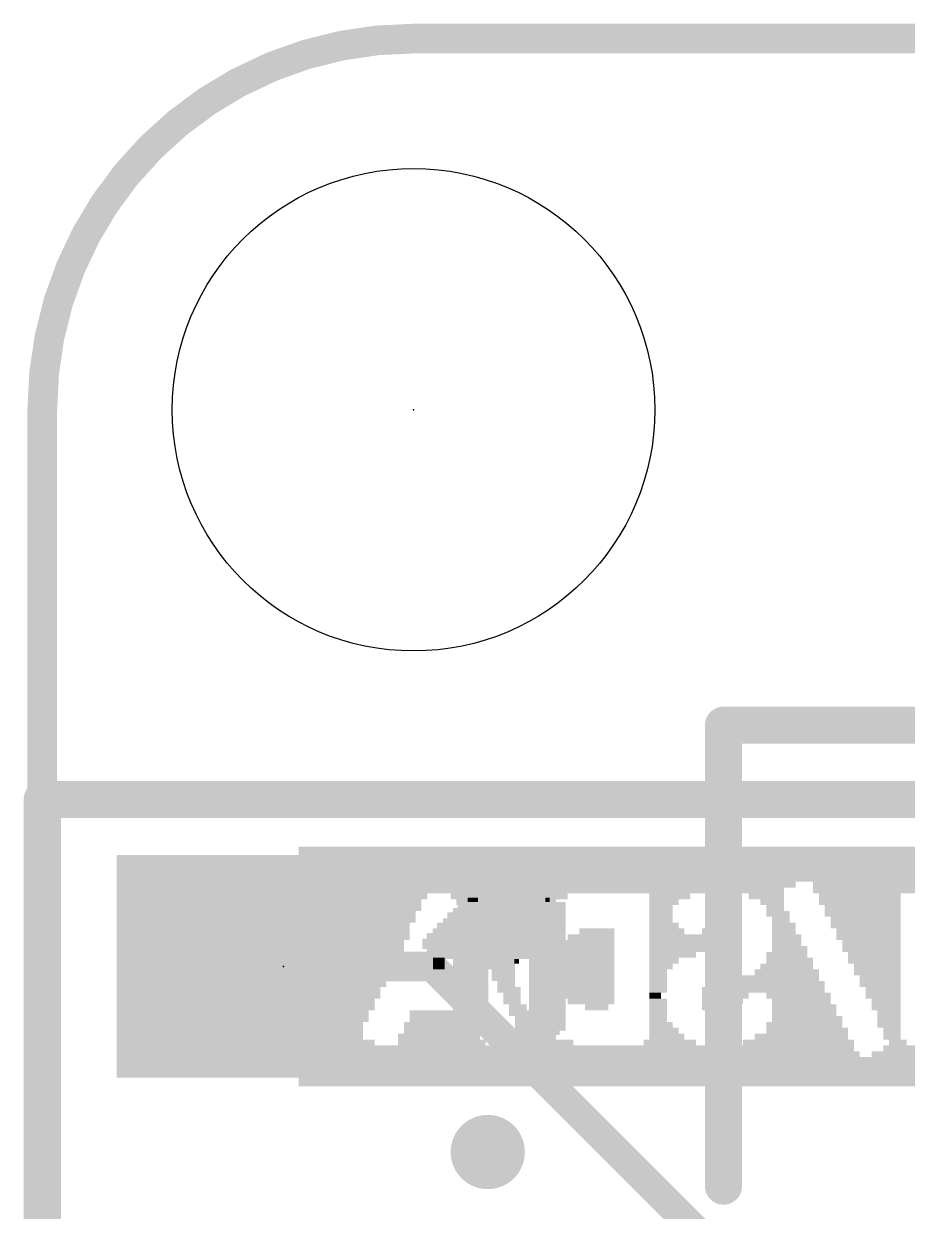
# Model space of a CAD drawing. Extents: x -33 to 53.6, y -19.6 to 58.5.
# Drawn here: x -0.13 to 5.92, y 50.39 to 58.52 of the extents above; entities that cross this region are included whole.
import ezdxf

# ---------------------------------------------------------------- set-up
doc = ezdxf.new("R2010")
doc.units = 0
for name, color, linetype in [('1', 12, 'CONTINUOUS'), ('16', 132, 'CONTINUOUS'), ('17', 110, 'CONTINUOUS'), ('18', 110, 'CONTINUOUS'), ('20', 31, 'CONTINUOUS'), ('21', 41, 'CONTINUOUS'), ('22', 40, 'CONTINUOUS'), ('23', 53, 'CONTINUOUS')]:
    doc.layers.add(name, color=color, linetype=linetype)

# ---------------------------------------------------------------- blocks, each defined once
blk = doc.blocks.new('SQUAREP')
blk.add_solid([(-0.5, -0.5), (0.5, -0.5), (-0.5, 0.5), (0.5, 0.5)])
blk = doc.blocks.new('RECT')
blk.add_solid([(-0.5, -0.5), (0.5, -0.5), (-0.5, 0.5), (0.5, 0.5)])
blk = doc.blocks.new('ROUNDV')
at = {"const_width": 0.5}
blk.add_lwpolyline([(0, -0.25, 1), (0, 0.25, 1), (0, -0.25)], format="xyb", dxfattribs=at)

msp = doc.modelspace()

# ---------------------------------------------------------------- linework, layer by layer
at = {"layer": '1', "const_width": 0.254}
for points in [[(6.096, 53.213), (0, 53.213)], [(0, 53.213), (0, 0)]]:
    msp.add_lwpolyline(points, dxfattribs=at)
at = {"layer": '1', "const_width": 0.127}
for points in [[(0, 53.2765, 1), (0, 53.1495)], [(0.0635, 53.213, 1), (-0.0635, 53.213)]]:
    msp.add_lwpolyline(points, format="xyb", dxfattribs=at)
at = {"layer": '16'}
for points, const_width in [([(6.096, 53.213), (0, 53.213)], 0.254), ([(0, 53.213), (0, 0)], 0.254), ([(1.27, 52.07), (2.667, 52.07)], 0.2032), ([(5.588, 49.149), (2.667, 52.07)], 0.2032)]:
    msp.add_lwpolyline(points, dxfattribs=dict(at, const_width=const_width))
for points, const_width in [([(0, 53.2765, 1), (0, 53.1495)], 0.127), ([(0.0635, 53.213, 1), (-0.0635, 53.213)], 0.127), ([(1.27, 52.1208, 1), (1.27, 52.0192)], 0.1016), ([(2.7029, 52.1059, 1), (2.6311, 52.0341)], 0.1016), ([(2.667, 52.0192, 1), (2.667, 52.1208)], 0.1016)]:
    msp.add_lwpolyline(points, format="xyb", dxfattribs=dict(at, const_width=const_width))
at = {"layer": '20'}
for points, const_width in [([(2.54, 58.42, 0.4142), (0, 55.88)], 0.2032), ([(2.54, 58.4708, 1), (2.54, 58.3692)], 0.1016), ([(2.54, 58.3692, 1), (2.54, 58.4708)], 0.1016), ([(0.0508, 55.88, 1), (-0.0508, 55.88)], 0.1016), ([(-0.0508, 55.88, 1), (0.0508, 55.88)], 0.1016)]:
    msp.add_lwpolyline(points, format="xyb", dxfattribs=dict(at, const_width=const_width))
at = {"layer": '20', "const_width": 0.2032}
for points in [[(20.32, 58.42), (2.54, 58.42)], [(0, 55.88), (0, 2.54)]]:
    msp.add_lwpolyline(points, dxfattribs=at)
at = {"layer": '20'}
msp.add_circle((2.54, 55.88), 1.651, dxfattribs=at)
at = {"layer": '21', "const_width": 0.254}
for points in [[(4.6609, 53.721), (4.6609, 50.5663)], [(4.6609, 53.721), (18.1991, 53.721)]]:
    msp.add_lwpolyline(points, dxfattribs=at)
at = {"layer": '21', "const_width": 0.127}
for points in [[(4.7244, 53.721, 1), (4.5974, 53.721)], [(4.6609, 53.7845, 1), (4.6609, 53.6575)], [(4.5974, 50.5663, 1), (4.7244, 50.5663)]]:
    msp.add_lwpolyline(points, format="xyb", dxfattribs=at)
at = {"layer": '23'}
for p in [(2.54, 55.88), (1.651, 52.07)]:
    msp.add_point(p, dxfattribs=at)

# ---------------------------------------------------------------- block references
at = {"layer": '17', "xscale": 1.524, "yscale": 1.524, "rotation": 90}
msp.add_blockref('SQUAREP', (1.27, 52.07), dxfattribs=at)
msp.add_blockref('SQUAREP', (1.27, 52.07), dxfattribs=at)
at = {"layer": '18', "xscale": 0.508, "yscale": 0.508}
msp.add_blockref('ROUNDV', (3.048, 50.8), dxfattribs=at)
msp.add_blockref('ROUNDV', (3.048, 50.8), dxfattribs=at)
at = {"layer": '21'}
for p, xscale, yscale in [((2.946, 52.49), 0.21, 0.04), ((2.946, 52.525), 0.07, 0.03), ((3.476, 52.49), 0.21, 0.04), ((3.456, 52.525), 0.03, 0.03), ((2.911, 52.42), 0.28, 0.04), ((2.931, 52.455), 0.24, 0.03), ((3.441, 52.42), 0.28, 0.04), ((3.456, 52.455), 0.25, 0.03), ((2.876, 52.35), 0.35, 0.04), ((2.896, 52.385), 0.31, 0.03), ((3.406, 52.35), 0.35, 0.04), ((3.421, 52.385), 0.32, 0.03), ((2.826, 52.245), 0.45, 0.03), ((2.841, 52.28), 0.42, 0.04), ((2.861, 52.315), 0.38, 0.03), ((3.351, 52.245), 0.46, 0.03), ((3.371, 52.28), 0.42, 0.04), ((3.386, 52.315), 0.39, 0.03), ((2.826, 52.21), 0.45, 0.04), ((2.841, 52.175), 0.42, 0.03), ((3.351, 52.21), 0.46, 0.04), ((3.351, 52.175), 0.46, 0.03), ((2.861, 52.14), 0.38, 0.04), ((2.721, 52.105), 0.04, 0.03), ((2.931, 52.105), 0.24, 0.03), ((3.371, 52.14), 0.42, 0.04), ((3.246, 52.105), 0.03, 0.03), ((3.456, 52.105), 0.25, 0.03), ((2.931, 52.07), 0.24, 0.04), ((2.931, 52.035), 0.24, 0.03), ((2.931, 52), 0.24, 0.04), ((3.456, 52.07), 0.25, 0.04), ((3.456, 52.035), 0.25, 0.03), ((3.456, 52), 0.25, 0.04), ((2.931, 51.965), 0.24, 0.03), ((2.931, 51.93), 0.24, 0.04), ((3.456, 51.965), 0.25, 0.03), ((3.456, 51.93), 0.25, 0.04), ((2.931, 51.895), 0.24, 0.03), ((2.931, 51.86), 0.24, 0.04), ((3.456, 51.895), 0.25, 0.03), ((3.456, 51.86), 0.25, 0.04), ((2.931, 51.825), 0.24, 0.03), ((2.931, 51.79), 0.24, 0.04), ((2.931, 51.755), 0.24, 0.03), ((3.456, 51.825), 0.25, 0.03), ((3.456, 51.79), 0.25, 0.04), ((3.456, 51.755), 0.25, 0.03), ((2.931, 51.72), 0.24, 0.04), ((2.931, 51.685), 0.24, 0.03), ((3.456, 51.72), 0.25, 0.04), ((3.456, 51.685), 0.25, 0.03), ((2.946, 51.65), 0.21, 0.04), ((2.931, 51.615), 0.18, 0.03), ((3.456, 51.65), 0.25, 0.04), ((3.456, 51.615), 0.17, 0.03)]:
    msp.add_blockref('RECT', p, dxfattribs=dict(at, xscale=xscale, yscale=yscale))
at = {"layer": '22', "yscale": 0.04, "rotation": 180}
for p, xscale in [((4.474, 52.87), 5.44), ((4.534, 52.83), 5.56), ((4.574, 52.79), 5.64), ((4.614, 52.75), 5.72), ((4.634, 52.71), 5.76), ((4.654, 52.67), 5.8), ((3.454, 52.63), 3.4), ((3.154, 52.59), 2.8), ((4.914, 52.59), 0.32), ((6.434, 52.63), 2.32), ((6.454, 52.59), 2.36), ((2.194, 52.55), 0.88), ((2.174, 52.51), 0.84), ((3.194, 52.55), 0.8), ((3.174, 52.51), 0.68), ((4.294, 52.55), 0.28), ((4.254, 52.51), 0.2), ((4.954, 52.55), 0.24), ((4.994, 52.51), 0.16), ((5.594, 52.55), 0.56), ((5.594, 52.51), 0.56), ((2.174, 52.47), 0.84), ((2.154, 52.43), 0.8), ((3.154, 52.47), 0.56), ((3.134, 52.43), 0.52), ((4.234, 52.47), 0.16), ((4.234, 52.43), 0.16), ((5.014, 52.47), 0.12), ((5.034, 52.43), 0.16), ((5.614, 52.47), 0.52), ((5.614, 52.43), 0.52), ((2.154, 52.39), 0.8), ((2.134, 52.35), 0.76), ((3.134, 52.39), 0.44), ((3.114, 52.35), 0.4), ((4.234, 52.39), 0.16), ((4.254, 52.35), 0.2), ((4.634, 52.35), 0.16), ((5.054, 52.39), 0.12), ((5.074, 52.35), 0.16), ((5.634, 52.39), 0.48), ((5.634, 52.35), 0.48), ((2.134, 52.31), 0.76), ((2.134, 52.27), 0.76), ((3.114, 52.31), 0.4), ((3.114, 52.27), 0.32), ((3.754, 52.27), 0.32), ((3.794, 52.31), 0.24), ((4.274, 52.31), 0.24), ((4.454, 52.27), 0.6), ((4.634, 52.31), 0.24), ((5.074, 52.31), 0.16), ((5.094, 52.27), 0.2), ((5.654, 52.31), 0.44), ((5.654, 52.27), 0.44), ((2.114, 52.23), 0.72), ((2.114, 52.19), 0.72), ((3.114, 52.23), 0.32), ((3.114, 52.19), 0.24), ((3.714, 52.19), 0.4), ((3.734, 52.23), 0.36), ((4.434, 52.23), 0.56), ((4.394, 52.19), 0.48), ((5.094, 52.23), 0.2), ((5.114, 52.19), 0.24), ((5.674, 52.23), 0.4), ((5.674, 52.19), 0.4), ((2.094, 52.15), 0.68), ((2.094, 52.11), 0.68), ((2.714, 52.11), 0.08), ((3.114, 52.15), 0.24), ((3.134, 52.11), 0.2), ((3.694, 52.11), 0.44), ((3.714, 52.15), 0.4), ((4.314, 52.15), 0.32), ((4.254, 52.11), 0.2), ((5.094, 52.15), 0.28), ((5.114, 52.11), 0.32), ((5.694, 52.15), 0.36), ((5.694, 52.11), 0.36), ((2.074, 52.07), 0.64), ((2.074, 52.03), 0.64), ((2.714, 52.07), 0.08), ((2.734, 52.03), 0.12), ((3.134, 52.07), 0.2), ((3.154, 52.03), 0.16), ((3.694, 52.07), 0.44), ((3.694, 52.03), 0.44), ((4.234, 52.07), 0.16), ((4.214, 52.03), 0.12), ((5.094, 52.03), 0.44), ((5.094, 52.07), 0.36), ((5.714, 52.07), 0.32), ((5.714, 52.03), 0.32), ((2.054, 51.99), 0.6), ((2.054, 51.95), 0.6), ((2.714, 51.99), 0.16), ((3.154, 51.99), 0.16), ((3.174, 51.95), 0.12), ((3.714, 51.99), 0.4), ((3.714, 51.95), 0.4), ((4.214, 51.99), 0.12), ((4.214, 51.95), 0.12), ((4.994, 51.95), 0.72), ((5.034, 51.99), 0.56), ((5.734, 51.99), 0.28), ((5.734, 51.95), 0.28), ((2.034, 51.91), 0.56), ((2.034, 51.87), 0.56), ((2.014, 51.83), 0.52), ((3.194, 51.91), 0.16), ((3.214, 51.87), 0.12), ((3.214, 51.83), 0.12), ((3.714, 51.91), 0.4), ((3.734, 51.87), 0.36), ((3.754, 51.83), 0.32), ((4.214, 51.91), 0.12), ((4.194, 51.87), 0.08), ((4.214, 51.83), 0.12), ((4.934, 51.91), 0.84), ((4.674, 51.87), 0.32), ((4.654, 51.83), 0.28), ((5.174, 51.87), 0.44), ((5.194, 51.83), 0.4), ((5.754, 51.91), 0.24), ((5.754, 51.87), 0.24), ((5.774, 51.83), 0.2), ((2.014, 51.79), 0.52), ((1.994, 51.75), 0.48), ((2.714, 51.75), 0.4), ((3.254, 51.79), 0.12), ((3.274, 51.75), 0.16), ((3.794, 51.79), 0.16), ((4.214, 51.79), 0.12), ((4.214, 51.75), 0.12), ((4.634, 51.79), 0.24), ((5.214, 51.79), 0.44), ((5.214, 51.75), 0.44), ((5.774, 51.79), 0.2), ((5.794, 51.75), 0.16), ((1.994, 51.71), 0.48), ((1.974, 51.67), 0.44), ((2.714, 51.67), 0.48), ((2.734, 51.71), 0.44), ((3.314, 51.71), 0.16), ((3.314, 51.67), 0.16), ((4.214, 51.71), 0.12), ((4.234, 51.67), 0.16), ((5.214, 51.67), 0.52), ((5.234, 51.71), 0.48), ((5.794, 51.71), 0.16), ((5.794, 51.67), 0.16), ((1.974, 51.63), 0.44), ((1.974, 51.59), 0.44), ((2.714, 51.59), 0.56), ((2.734, 51.63), 0.52), ((3.354, 51.63), 0.24), ((3.374, 51.59), 0.28), ((4.254, 51.63), 0.2), ((4.274, 51.59), 0.24), ((5.194, 51.59), 0.64), ((5.234, 51.63), 0.56), ((5.814, 51.63), 0.12), ((5.814, 51.59), 0.12), ((2.014, 51.55), 0.52), ((3.654, 51.51), 3.8), ((2.734, 51.55), 0.6), ((3.414, 51.55), 0.44), ((4.294, 51.55), 0.36), ((5.174, 51.55), 0.76), ((6.674, 51.51), 1.84), ((5.854, 51.55), 0.12), ((3.674, 51.47), 3.84), ((4.634, 51.43), 5.76), ((6.614, 51.47), 1.88), ((4.614, 51.39), 5.72), ((4.574, 51.35), 5.64), ((4.534, 51.31), 5.56), ((4.474, 51.27), 5.44)]:
    msp.add_blockref('RECT', p, dxfattribs=dict(at, xscale=xscale))

doc.saveas('drawing.dxf')
